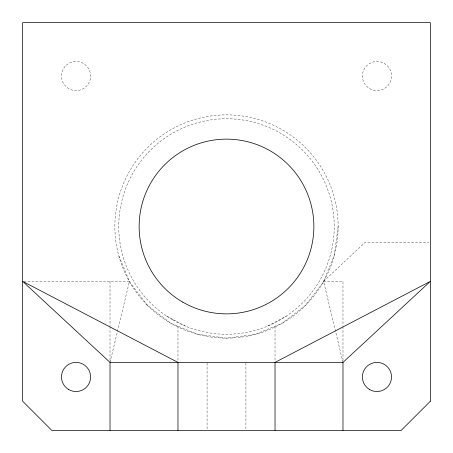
<?xml version="1.0" encoding="UTF-8"?>
<svg xmlns="http://www.w3.org/2000/svg" width="453" height="453" viewBox="0 0 453 453"><rect width="100%" height="100%" fill="white"/><g stroke="black" fill="none" stroke-linecap="round" stroke-linejoin="round"><path stroke-width="0.34" stroke-dasharray="2.27 1.7" d="M338.131 226.5L334.331 255.39L323.176 282.315L305.435 305.435L282.315 323.176L255.39 334.331L226.5 338.131L197.61 334.331L170.685 323.176L147.565 305.435L129.824 282.315L118.669 255.39M110.017 362.4L129.428 281.364L24.06 281.364M342.983 362.4L323.572 281.364L364.931 242.536L428.946 242.536M267.734 326.047L286.364 316.092M323.572 281.364L342.983 281.364L342.983 325.758M166.636 316.092L185.266 326.047M342.983 326.46L342.983 360.99M275.033 326.194L275.033 362.4M245.917 363.102L245.917 430.35M207.083 363.102L207.083 430.35M177.967 326.194L177.967 362.4M110.017 281.364L110.017 325.758M110.017 326.46L110.017 360.99M147.565 305.435A111.631 111.631 0 0 0 334.331 255.39A111.631 111.631 0 0 0 197.61 118.669A111.631 111.631 0 0 0 147.565 305.435M67.22 87.627A14.558 14.558 0 0 0 90.481 77.888A14.558 14.558 0 0 0 70.419 62.61A14.558 14.558 0 0 0 67.22 87.627M369.682 88.646A14.558 14.558 0 0 0 391.522 76.042A14.558 14.558 0 0 0 369.682 63.431A14.558 14.558 0 0 0 369.682 88.646M172.627 319.812A107.752 107.752 0 0 0 334.252 226.5A107.752 107.752 0 0 0 172.627 133.188A107.752 107.752 0 0 0 172.627 319.812"/><path stroke-width="0.68" d="M177.967 430.35L177.967 362.4L22.65 281.364L110.017 362.4L342.983 362.4L430.35 281.364L275.033 362.4L275.033 430.35M342.983 362.4L342.983 430.35M110.017 362.4L110.017 430.35M430.35 401.228L401.228 430.35L51.772 430.35L22.65 401.228L22.65 22.65L430.35 22.65L430.35 401.228M369.682 389.569A14.558 14.558 0 0 0 391.522 376.958A14.558 14.558 0 0 0 369.682 364.354A14.558 14.558 0 0 0 369.682 389.569M68.76 389.569A14.558 14.558 0 0 0 90.6 376.958A14.558 14.558 0 0 0 68.76 364.354A14.558 14.558 0 0 0 68.76 389.569M182.819 302.162A87.367 87.367 0 0 0 313.867 226.5A87.367 87.367 0 0 0 182.819 150.838A87.367 87.367 0 0 0 182.819 302.162"/></g></svg>
